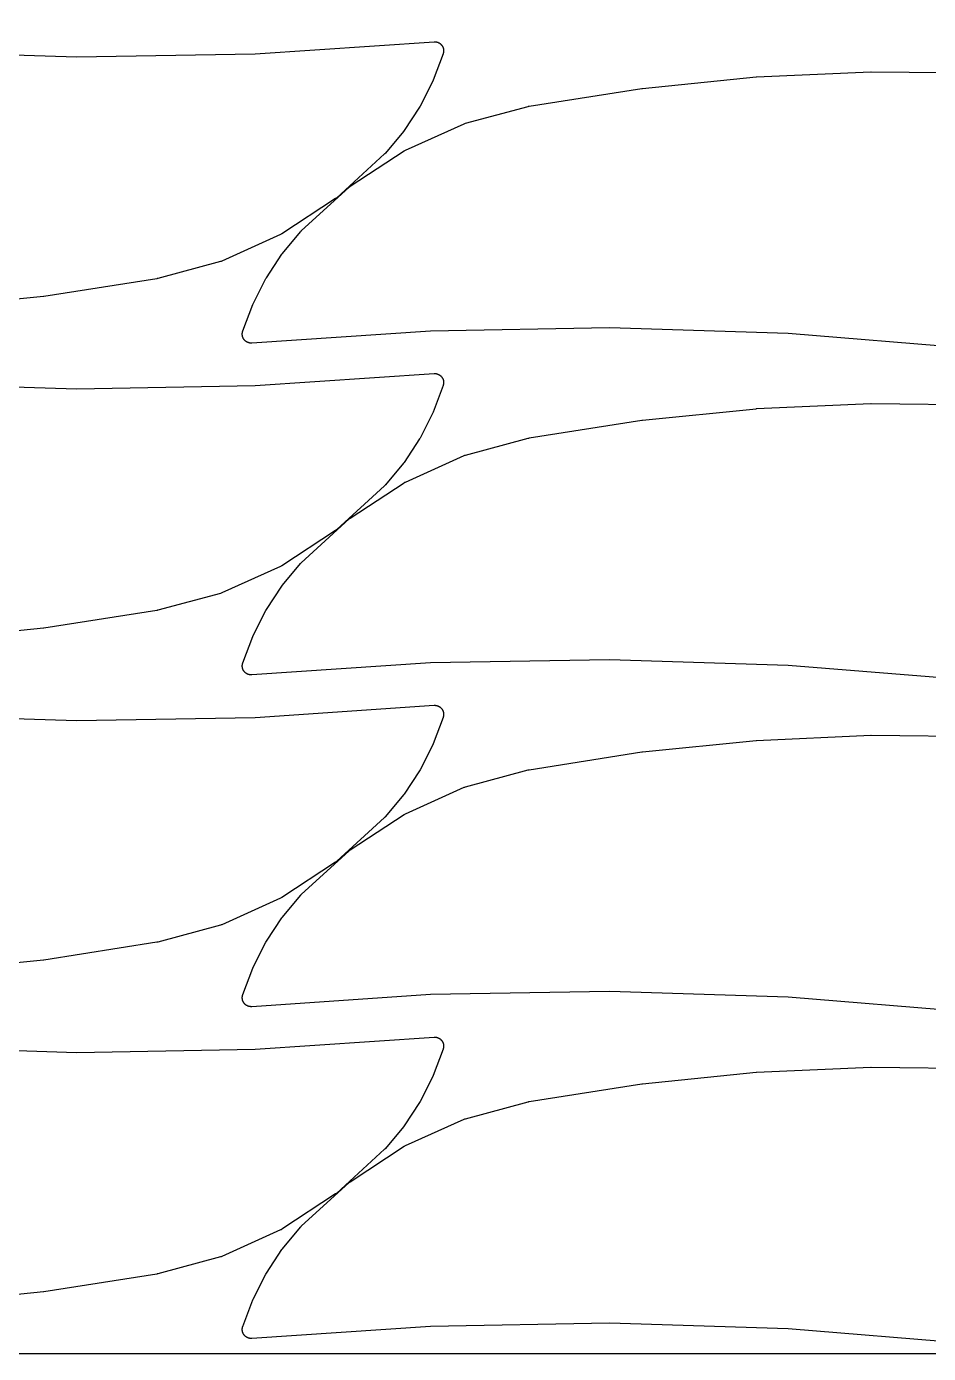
# Model space of a CAD drawing. Header units: metres. Extents: x 0 to 3000, y 0 to 1240.
# Drawn here: x 1901.9 to 2102.9, y 0 to 295.7 of the extents above; entities that cross this region are included whole.
import ezdxf

# ---------------------------------------------------------------- set-up
doc = ezdxf.new("R2010")
doc.units = ezdxf.units.M

msp = doc.modelspace()

# ---------------------------------------------------------------- linework, layer by layer
at = {"color": 7}
msp.add_lwpolyline([(0, 0), (3000, 0), (3000, 1240), (0, 1240), (0, 0)], close=True, dxfattribs=at)
at = {"color": 1}
for points in [[(1873.25, 290.23), (1913.08, 288.96), (1952.91, 289.67), (1992.74, 292.36), (1992.77, 292.36), (1992.8, 292.36), (1992.87, 292.36), (1992.93, 292.36), (1992.97, 292.36), (1993, 292.36), (1993.06, 292.35), (1993.13, 292.34), (1993.16, 292.34), (1993.19, 292.33), (1993.26, 292.32), (1993.32, 292.31), (1993.35, 292.3), (1993.39, 292.29), (1993.45, 292.27), (1993.51, 292.25), (1993.54, 292.24), (1993.57, 292.23), (1993.63, 292.21), (1993.69, 292.18), (1993.72, 292.17), (1993.75, 292.15), (1993.81, 292.12), (1993.87, 292.09), (1993.9, 292.08), (1993.93, 292.06), (1993.98, 292.02), (1994.03, 291.99), (1994.06, 291.97), (1994.09, 291.95), (1994.14, 291.91), (1994.19, 291.87), (1994.21, 291.84), (1994.24, 291.82), (1994.28, 291.77), (1994.33, 291.73), (1994.35, 291.7), (1994.37, 291.68), (1994.41, 291.63), (1994.46, 291.58), (1994.48, 291.55), (1994.5, 291.53), (1994.53, 291.47), (1994.57, 291.42), (1994.58, 291.39), (1994.6, 291.36), (1994.63, 291.3), (1994.66, 291.25), (1994.68, 291.22), (1994.69, 291.19), (1994.72, 291.13), (1994.74, 291.07), (1994.75, 291.04), (1994.76, 291.01), (1994.78, 290.94), (1994.8, 290.88), (1994.81, 290.85), (1994.82, 290.82), (1994.83, 290.75), (1994.84, 290.69), (1994.85, 290.66), (1994.85, 290.62), (1994.86, 290.56), (1994.87, 290.49), (1994.87, 290.46), (1994.87, 290.43), (1994.87, 290.36), (1994.87, 290.3), (1994.87, 290.27), (1994.87, 290.23), (1994.86, 290.17), (1994.86, 290.1), (1994.85, 290.07), (1994.85, 290.04), (1994.83, 289.97), (1994.82, 289.91), (1994.81, 289.88), (1994.8, 289.85), (1994.78, 289.78), (1994.77, 289.72), (1994.75, 289.69), (1994.74, 289.66), (1992.54, 283.77), (1992.45, 283.57), (1989.61, 277.98), (1989.5, 277.79), (1986.05, 272.56), (1985.92, 272.38), (1981.9, 267.55), (1981.87, 267.52), (1981.85, 267.49), (1981.81, 267.45), (1981.77, 267.4), (1981.74, 267.38), (1981.71, 267.35), (1971.05, 257.6), (1970.92, 257.5), (1970.8, 257.41), (1958.79, 249.52), (1958.66, 249.44), (1958.52, 249.36), (1945.42, 243.47), (1945.27, 243.41), (1945.12, 243.36), (1931.17, 239.6), (1931.16, 239.59), (1931.15, 239.59), (1931.06, 239.57), (1930.98, 239.55), (1930.97, 239.55), (1930.96, 239.55), (1905.8, 235.59), (1905.69, 235.58), (1880.37, 233.02)], [(2111.4, 224.07), (2071.62, 227.32), (2031.8, 228.58), (1991.96, 227.88), (1952.13, 225.19), (1952.1, 225.19), (1952.07, 225.19), (1952, 225.19), (1951.94, 225.19), (1951.9, 225.19), (1951.87, 225.19), (1951.81, 225.2), (1951.74, 225.2), (1951.71, 225.21), (1951.68, 225.21), (1951.61, 225.23), (1951.55, 225.24), (1951.52, 225.25), (1951.48, 225.25), (1951.42, 225.27), (1951.36, 225.29), (1951.33, 225.3), (1951.3, 225.31), (1951.24, 225.34), (1951.18, 225.36), (1951.15, 225.38), (1951.12, 225.39), (1951.06, 225.42), (1951, 225.45), (1950.97, 225.47), (1950.95, 225.49), (1950.89, 225.52), (1950.84, 225.56), (1950.81, 225.58), (1950.78, 225.6), (1950.73, 225.64), (1950.68, 225.68), (1950.66, 225.7), (1950.63, 225.72), (1950.59, 225.77), (1950.54, 225.82), (1950.52, 225.84), (1950.5, 225.86), (1950.46, 225.92), (1950.41, 225.97), (1950.4, 225.99), (1950.38, 226.02), (1950.34, 226.07), (1950.3, 226.13), (1950.29, 226.16), (1950.27, 226.18), (1950.24, 226.24), (1950.21, 226.3), (1950.19, 226.33), (1950.18, 226.36), (1950.15, 226.42), (1950.13, 226.48), (1950.12, 226.51), (1950.11, 226.54), (1950.09, 226.6), (1950.07, 226.66), (1950.06, 226.7), (1950.05, 226.73), (1950.04, 226.79), (1950.03, 226.86), (1950.02, 226.89), (1950.02, 226.92), (1950.01, 226.99), (1950, 227.05), (1950, 227.08), (1950, 227.12), (1950, 227.18), (1950, 227.25), (1950, 227.28), (1950, 227.31), (1950.01, 227.38), (1950.02, 227.44), (1950.02, 227.48), (1950.03, 227.51), (1950.04, 227.57), (1950.05, 227.64), (1950.06, 227.67), (1950.07, 227.7), (1950.09, 227.76), (1950.1, 227.83), (1950.12, 227.86), (1950.13, 227.89), (1952.33, 233.77), (1952.42, 233.98), (1955.26, 239.56), (1955.37, 239.76), (1958.82, 244.99), (1958.95, 245.17), (1962.97, 250), (1963, 250.03), (1963.02, 250.06), (1963.06, 250.1), (1963.1, 250.14), (1963.13, 250.17), (1963.16, 250.2), (1973.82, 259.95), (1973.95, 260.05), (1974.08, 260.14), (1986.08, 268.03), (1986.21, 268.11), (1986.35, 268.18), (1999.45, 274.08), (1999.6, 274.13), (1999.75, 274.18), (2013.7, 277.95), (2013.71, 277.95), (2013.72, 277.95), (2013.81, 277.97), (2013.89, 277.99), (2013.9, 277.99), (2013.91, 277.99), (2039.07, 281.96), (2039.18, 281.97), (2064.5, 284.52), (2064.61, 284.53), (2090.03, 285.67), (2090.14, 285.67), (2115.61, 285.4)], [(1873.25, 216.28), (1913.08, 215.01), (1952.91, 215.72), (1992.74, 218.41), (1992.77, 218.41), (1992.8, 218.41), (1992.87, 218.41), (1992.93, 218.41), (1992.97, 218.41), (1993, 218.41), (1993.06, 218.4), (1993.13, 218.39), (1993.16, 218.39), (1993.19, 218.38), (1993.26, 218.37), (1993.32, 218.36), (1993.35, 218.35), (1993.39, 218.34), (1993.45, 218.32), (1993.51, 218.31), (1993.54, 218.29), (1993.57, 218.28), (1993.63, 218.26), (1993.69, 218.23), (1993.72, 218.22), (1993.75, 218.21), (1993.81, 218.17), (1993.87, 218.14), (1993.9, 218.13), (1993.93, 218.11), (1993.98, 218.07), (1994.03, 218.04), (1994.06, 218.02), (1994.09, 218), (1994.14, 217.96), (1994.19, 217.92), (1994.21, 217.89), (1994.24, 217.87), (1994.28, 217.83), (1994.33, 217.78), (1994.35, 217.76), (1994.37, 217.73), (1994.41, 217.68), (1994.46, 217.63), (1994.48, 217.6), (1994.5, 217.58), (1994.53, 217.52), (1994.57, 217.47), (1994.58, 217.44), (1994.6, 217.41), (1994.63, 217.36), (1994.66, 217.3), (1994.68, 217.27), (1994.69, 217.24), (1994.72, 217.18), (1994.74, 217.12), (1994.75, 217.09), (1994.76, 217.06), (1994.78, 216.99), (1994.8, 216.93), (1994.81, 216.9), (1994.82, 216.87), (1994.83, 216.8), (1994.84, 216.74), (1994.85, 216.71), (1994.85, 216.67), (1994.86, 216.61), (1994.87, 216.54), (1994.87, 216.51), (1994.87, 216.48), (1994.87, 216.41), (1994.87, 216.35), (1994.87, 216.32), (1994.87, 216.28), (1994.86, 216.22), (1994.86, 216.15), (1994.85, 216.12), (1994.85, 216.09), (1994.83, 216.02), (1994.82, 215.96), (1994.81, 215.93), (1994.8, 215.9), (1994.78, 215.83), (1994.77, 215.77), (1994.75, 215.74), (1994.74, 215.71), (1992.54, 209.82), (1992.45, 209.62), (1989.61, 204.03), (1989.5, 203.84), (1986.05, 198.61), (1985.92, 198.43), (1981.9, 193.6), (1981.87, 193.57), (1981.85, 193.54), (1981.81, 193.5), (1981.77, 193.45), (1981.74, 193.43), (1981.71, 193.4), (1971.05, 183.65), (1970.92, 183.55), (1970.8, 183.46), (1958.79, 175.57), (1958.66, 175.49), (1958.52, 175.42), (1945.42, 169.52), (1945.27, 169.46), (1945.12, 169.41), (1931.17, 165.65), (1931.16, 165.64), (1931.15, 165.64), (1931.06, 165.62), (1930.98, 165.6), (1930.97, 165.6), (1930.96, 165.6), (1905.8, 161.64), (1905.69, 161.63), (1880.37, 159.07)], [(2111.4, 150.12), (2071.62, 153.37), (2031.8, 154.63), (1991.96, 153.93), (1952.13, 151.24), (1952.1, 151.24), (1952.07, 151.24), (1952, 151.24), (1951.94, 151.24), (1951.9, 151.24), (1951.87, 151.24), (1951.81, 151.25), (1951.74, 151.25), (1951.71, 151.26), (1951.68, 151.26), (1951.61, 151.28), (1951.55, 151.29), (1951.52, 151.3), (1951.48, 151.3), (1951.42, 151.32), (1951.36, 151.34), (1951.33, 151.35), (1951.3, 151.36), (1951.24, 151.39), (1951.18, 151.41), (1951.15, 151.43), (1951.12, 151.44), (1951.06, 151.47), (1951, 151.5), (1950.97, 151.52), (1950.95, 151.54), (1950.89, 151.57), (1950.84, 151.61), (1950.81, 151.63), (1950.78, 151.65), (1950.73, 151.69), (1950.68, 151.73), (1950.66, 151.75), (1950.63, 151.77), (1950.59, 151.82), (1950.54, 151.87), (1950.52, 151.89), (1950.5, 151.92), (1950.46, 151.97), (1950.41, 152.02), (1950.4, 152.04), (1950.38, 152.07), (1950.34, 152.12), (1950.3, 152.18), (1950.29, 152.21), (1950.27, 152.23), (1950.24, 152.29), (1950.21, 152.35), (1950.19, 152.38), (1950.18, 152.41), (1950.15, 152.47), (1950.13, 152.53), (1950.12, 152.56), (1950.11, 152.59), (1950.09, 152.65), (1950.07, 152.72), (1950.06, 152.75), (1950.05, 152.78), (1950.04, 152.84), (1950.03, 152.91), (1950.02, 152.94), (1950.02, 152.97), (1950.01, 153.04), (1950, 153.1), (1950, 153.14), (1950, 153.17), (1950, 153.23), (1950, 153.3), (1950, 153.33), (1950, 153.36), (1950.01, 153.43), (1950.02, 153.49), (1950.02, 153.53), (1950.03, 153.56), (1950.04, 153.62), (1950.05, 153.69), (1950.06, 153.72), (1950.07, 153.75), (1950.09, 153.81), (1950.1, 153.88), (1950.12, 153.91), (1950.13, 153.94), (1952.33, 159.82), (1952.42, 160.03), (1955.26, 165.61), (1955.37, 165.81), (1958.82, 171.04), (1958.95, 171.22), (1962.97, 176.05), (1963, 176.08), (1963.02, 176.11), (1963.06, 176.15), (1963.1, 176.19), (1963.13, 176.22), (1963.16, 176.25), (1973.82, 186), (1973.95, 186.1), (1974.08, 186.19), (1986.08, 194.08), (1986.21, 194.16), (1986.35, 194.23), (1999.45, 200.13), (1999.6, 200.19), (1999.75, 200.23), (2013.7, 204), (2013.71, 204), (2013.72, 204.01), (2013.81, 204.02), (2013.89, 204.04), (2013.9, 204.04), (2013.91, 204.05), (2039.07, 208.01), (2039.18, 208.02), (2064.5, 210.57), (2064.61, 210.58), (2090.03, 211.72), (2090.14, 211.72), (2115.61, 211.45)], [(1873.25, 142.33), (1913.08, 141.06), (1952.91, 141.77), (1992.74, 144.46), (1992.77, 144.46), (1992.8, 144.46), (1992.87, 144.46), (1992.93, 144.46), (1992.97, 144.46), (1993, 144.46), (1993.06, 144.45), (1993.13, 144.44), (1993.16, 144.44), (1993.19, 144.43), (1993.26, 144.42), (1993.32, 144.41), (1993.35, 144.4), (1993.39, 144.39), (1993.45, 144.37), (1993.51, 144.36), (1993.54, 144.34), (1993.57, 144.33), (1993.63, 144.31), (1993.69, 144.28), (1993.72, 144.27), (1993.75, 144.26), (1993.81, 144.22), (1993.87, 144.19), (1993.9, 144.18), (1993.93, 144.16), (1993.98, 144.12), (1994.03, 144.09), (1994.06, 144.07), (1994.09, 144.05), (1994.14, 144.01), (1994.19, 143.97), (1994.21, 143.94), (1994.24, 143.92), (1994.28, 143.88), (1994.33, 143.83), (1994.35, 143.81), (1994.37, 143.78), (1994.41, 143.73), (1994.46, 143.68), (1994.48, 143.65), (1994.5, 143.63), (1994.53, 143.57), (1994.57, 143.52), (1994.58, 143.49), (1994.6, 143.46), (1994.63, 143.41), (1994.66, 143.35), (1994.68, 143.32), (1994.69, 143.29), (1994.72, 143.23), (1994.74, 143.17), (1994.75, 143.14), (1994.76, 143.11), (1994.78, 143.04), (1994.8, 142.98), (1994.81, 142.95), (1994.82, 142.92), (1994.83, 142.85), (1994.84, 142.79), (1994.85, 142.76), (1994.85, 142.73), (1994.86, 142.66), (1994.87, 142.6), (1994.87, 142.56), (1994.87, 142.53), (1994.87, 142.46), (1994.87, 142.4), (1994.87, 142.37), (1994.87, 142.33), (1994.86, 142.27), (1994.86, 142.2), (1994.85, 142.17), (1994.85, 142.14), (1994.83, 142.07), (1994.82, 142.01), (1994.81, 141.98), (1994.8, 141.95), (1994.78, 141.88), (1994.77, 141.82), (1994.75, 141.79), (1994.74, 141.76), (1992.54, 135.87), (1992.45, 135.67), (1989.61, 130.08), (1989.5, 129.89), (1986.05, 124.66), (1985.92, 124.48), (1981.9, 119.65), (1981.87, 119.62), (1981.85, 119.59), (1981.81, 119.55), (1981.77, 119.5), (1981.74, 119.48), (1981.71, 119.45), (1971.05, 109.7), (1970.92, 109.6), (1970.8, 109.51), (1958.79, 101.62), (1958.66, 101.54), (1958.52, 101.47), (1945.42, 95.57), (1945.27, 95.51), (1945.12, 95.46), (1931.17, 91.7), (1931.16, 91.69), (1931.15, 91.69), (1931.06, 91.67), (1930.98, 91.65), (1930.97, 91.65), (1930.96, 91.65), (1905.8, 87.69), (1905.69, 87.68), (1880.37, 85.12)], [(2111.4, 76.17), (2071.62, 79.42), (2031.8, 80.69), (1991.96, 79.98), (1952.13, 77.29), (1952.1, 77.29), (1952.07, 77.29), (1952, 77.29), (1951.94, 77.29), (1951.9, 77.29), (1951.87, 77.29), (1951.81, 77.3), (1951.74, 77.3), (1951.71, 77.31), (1951.68, 77.31), (1951.61, 77.33), (1951.55, 77.34), (1951.52, 77.35), (1951.48, 77.35), (1951.42, 77.37), (1951.36, 77.39), (1951.33, 77.4), (1951.3, 77.41), (1951.24, 77.44), (1951.18, 77.46), (1951.15, 77.48), (1951.12, 77.49), (1951.06, 77.52), (1951, 77.55), (1950.97, 77.57), (1950.95, 77.59), (1950.89, 77.62), (1950.84, 77.66), (1950.81, 77.68), (1950.78, 77.7), (1950.73, 77.74), (1950.68, 77.78), (1950.66, 77.8), (1950.63, 77.83), (1950.59, 77.87), (1950.54, 77.92), (1950.52, 77.94), (1950.5, 77.97), (1950.46, 78.02), (1950.41, 78.07), (1950.4, 78.09), (1950.38, 78.12), (1950.34, 78.17), (1950.3, 78.23), (1950.29, 78.26), (1950.27, 78.28), (1950.24, 78.34), (1950.21, 78.4), (1950.19, 78.43), (1950.18, 78.46), (1950.15, 78.52), (1950.13, 78.58), (1950.12, 78.61), (1950.11, 78.64), (1950.09, 78.7), (1950.07, 78.77), (1950.06, 78.8), (1950.05, 78.83), (1950.04, 78.89), (1950.03, 78.96), (1950.02, 78.99), (1950.02, 79.02), (1950.01, 79.09), (1950, 79.15), (1950, 79.19), (1950, 79.22), (1950, 79.28), (1950, 79.35), (1950, 79.38), (1950, 79.41), (1950.01, 79.48), (1950.02, 79.54), (1950.02, 79.58), (1950.03, 79.61), (1950.04, 79.67), (1950.05, 79.74), (1950.06, 79.77), (1950.07, 79.8), (1950.09, 79.86), (1950.1, 79.93), (1950.12, 79.96), (1950.13, 79.99), (1952.33, 85.87), (1952.42, 86.08), (1955.26, 91.66), (1955.37, 91.86), (1958.82, 97.09), (1958.95, 97.27), (1962.97, 102.1), (1963, 102.13), (1963.02, 102.16), (1963.06, 102.2), (1963.1, 102.24), (1963.13, 102.27), (1963.16, 102.3), (1973.82, 112.05), (1973.95, 112.15), (1974.08, 112.24), (1986.08, 120.13), (1986.21, 120.21), (1986.35, 120.28), (1999.45, 126.18), (1999.6, 126.24), (1999.75, 126.28), (2013.7, 130.05), (2013.71, 130.05), (2013.72, 130.06), (2013.81, 130.07), (2013.89, 130.09), (2013.9, 130.09), (2013.91, 130.1), (2039.07, 134.06), (2039.18, 134.07), (2064.5, 136.62), (2064.61, 136.63), (2090.03, 137.77), (2090.14, 137.77), (2115.61, 137.5)], [(1873.25, 68.38), (1913.08, 67.11), (1952.91, 67.82), (1992.74, 70.51), (1992.77, 70.51), (1992.8, 70.51), (1992.87, 70.51), (1992.93, 70.51), (1992.97, 70.51), (1993, 70.51), (1993.06, 70.5), (1993.13, 70.49), (1993.16, 70.49), (1993.19, 70.49), (1993.26, 70.47), (1993.32, 70.46), (1993.35, 70.45), (1993.39, 70.44), (1993.45, 70.42), (1993.51, 70.41), (1993.54, 70.39), (1993.57, 70.38), (1993.63, 70.36), (1993.69, 70.33), (1993.72, 70.32), (1993.75, 70.31), (1993.81, 70.28), (1993.87, 70.25), (1993.9, 70.23), (1993.93, 70.21), (1993.98, 70.17), (1994.03, 70.14), (1994.06, 70.12), (1994.09, 70.1), (1994.14, 70.06), (1994.19, 70.02), (1994.21, 69.99), (1994.24, 69.97), (1994.28, 69.93), (1994.33, 69.88), (1994.35, 69.86), (1994.37, 69.83), (1994.41, 69.78), (1994.46, 69.73), (1994.48, 69.7), (1994.5, 69.68), (1994.53, 69.62), (1994.57, 69.57), (1994.58, 69.54), (1994.6, 69.51), (1994.63, 69.46), (1994.66, 69.4), (1994.68, 69.37), (1994.69, 69.34), (1994.72, 69.28), (1994.74, 69.22), (1994.75, 69.19), (1994.76, 69.16), (1994.78, 69.09), (1994.8, 69.03), (1994.81, 69), (1994.82, 68.97), (1994.83, 68.9), (1994.84, 68.84), (1994.85, 68.81), (1994.85, 68.78), (1994.86, 68.71), (1994.87, 68.65), (1994.87, 68.61), (1994.87, 68.58), (1994.87, 68.52), (1994.87, 68.45), (1994.87, 68.42), (1994.87, 68.38), (1994.86, 68.32), (1994.86, 68.25), (1994.85, 68.22), (1994.85, 68.19), (1994.83, 68.13), (1994.82, 68.06), (1994.81, 68.03), (1994.8, 68), (1994.78, 67.93), (1994.77, 67.87), (1994.75, 67.84), (1994.74, 67.81), (1992.54, 61.92), (1992.45, 61.72), (1989.61, 56.13), (1989.5, 55.94), (1986.05, 50.71), (1985.92, 50.53), (1981.9, 45.7), (1981.87, 45.67), (1981.85, 45.64), (1981.81, 45.6), (1981.77, 45.55), (1981.74, 45.53), (1981.71, 45.5), (1971.05, 35.75), (1970.92, 35.65), (1970.8, 35.56), (1958.79, 27.67), (1958.66, 27.59), (1958.52, 27.52), (1945.42, 21.62), (1945.27, 21.56), (1945.12, 21.52), (1931.17, 17.75), (1931.16, 17.75), (1931.15, 17.74), (1931.06, 17.72), (1930.98, 17.71), (1930.97, 17.7), (1930.96, 17.7), (1905.8, 13.74), (1905.69, 13.73), (1880.37, 11.17)], [(2111.4, 2.22), (2071.62, 5.47), (2031.8, 6.74), (1991.96, 6.03), (1952.13, 3.34), (1952.1, 3.34), (1952.07, 3.34), (1952, 3.34), (1951.94, 3.34), (1951.9, 3.34), (1951.87, 3.34), (1951.81, 3.35), (1951.74, 3.35), (1951.71, 3.36), (1951.68, 3.36), (1951.61, 3.38), (1951.55, 3.39), (1951.52, 3.4), (1951.48, 3.41), (1951.42, 3.43), (1951.36, 3.44), (1951.33, 3.45), (1951.3, 3.46), (1951.24, 3.49), (1951.18, 3.51), (1951.15, 3.53), (1951.12, 3.54), (1951.06, 3.57), (1951, 3.6), (1950.97, 3.62), (1950.95, 3.64), (1950.89, 3.67), (1950.84, 3.71), (1950.81, 3.73), (1950.78, 3.75), (1950.73, 3.79), (1950.68, 3.83), (1950.66, 3.85), (1950.63, 3.88), (1950.59, 3.92), (1950.54, 3.97), (1950.52, 3.99), (1950.5, 4.02), (1950.46, 4.07), (1950.41, 4.12), (1950.4, 4.14), (1950.38, 4.17), (1950.34, 4.23), (1950.3, 4.28), (1950.29, 4.31), (1950.27, 4.33), (1950.24, 4.39), (1950.21, 4.45), (1950.19, 4.48), (1950.18, 4.51), (1950.15, 4.57), (1950.13, 4.63), (1950.12, 4.66), (1950.11, 4.69), (1950.09, 4.75), (1950.07, 4.82), (1950.06, 4.85), (1950.05, 4.88), (1950.04, 4.94), (1950.03, 5.01), (1950.02, 5.04), (1950.02, 5.07), (1950.01, 5.14), (1950, 5.2), (1950, 5.24), (1950, 5.27), (1950, 5.33), (1950, 5.4), (1950, 5.43), (1950, 5.47), (1950.01, 5.53), (1950.02, 5.6), (1950.02, 5.63), (1950.03, 5.66), (1950.04, 5.72), (1950.05, 5.79), (1950.06, 5.82), (1950.07, 5.85), (1950.09, 5.91), (1950.1, 5.98), (1950.12, 6.01), (1950.13, 6.04), (1952.33, 11.92), (1952.42, 12.13), (1955.26, 17.71), (1955.37, 17.91), (1958.82, 23.14), (1958.95, 23.32), (1962.97, 28.15), (1963, 28.18), (1963.02, 28.21), (1963.06, 28.25), (1963.1, 28.29), (1963.13, 28.32), (1963.16, 28.35), (1973.82, 38.1), (1973.95, 38.2), (1974.08, 38.29), (1986.08, 46.18), (1986.21, 46.26), (1986.35, 46.33), (1999.45, 52.23), (1999.6, 52.29), (1999.75, 52.33), (2013.7, 56.1), (2013.71, 56.1), (2013.72, 56.11), (2013.81, 56.12), (2013.89, 56.14), (2013.9, 56.14), (2013.91, 56.15), (2039.07, 60.11), (2039.18, 60.12), (2064.5, 62.67), (2064.61, 62.68), (2090.03, 63.82), (2090.14, 63.83), (2115.61, 63.55)]]:
    msp.add_lwpolyline(points, dxfattribs=at)

doc.saveas('drawing.dxf')
